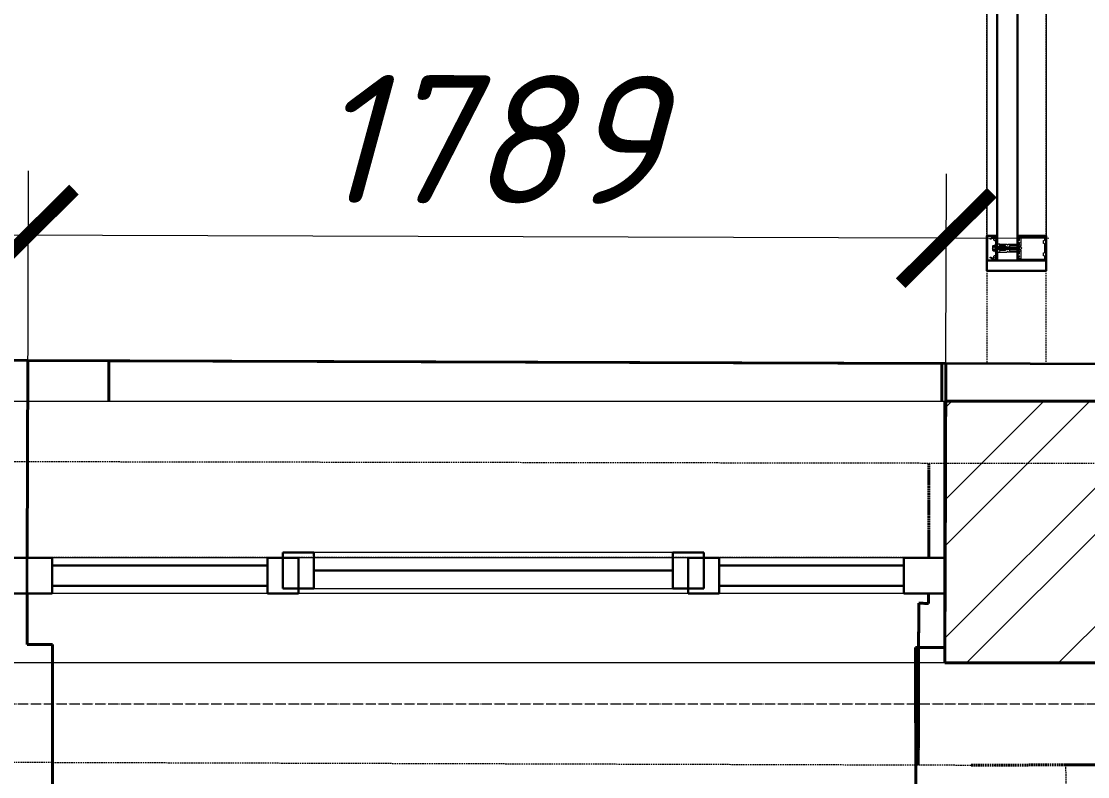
# Model space of a CAD drawing. Header units: millimetres. Extents: x 749182 to 2267578, y 70462 to 311449.
# Drawn here: x 1986673 to 1988751, y 77581 to 79054 of the extents above; entities that cross this region are included whole.
import ezdxf
from ezdxf import colors
from ezdxf.entities.mleader import LeaderData, LeaderLine
from ezdxf.math import Vec2, Vec3

# ---------------------------------------------------------------- set-up
doc = ezdxf.new("R2010")
doc.units = ezdxf.units.MM
for name, pattern in [('ADSK_Линия сетки', [25, 20, -2.5, 0, -2.5]), ('ADSK_Сверху', [4.5, 3, -1.5]), ('осеваяX2', [4, 2.5, -0.5, 0.5, -0.5])]:
    doc.linetypes.add(name, pattern=pattern)
doc.layers.get('Defpoints').update_dxf_attribs({"color": 255})
for name, color, linetype, lineweight in [('_ Окна', 7, 'Continuous', 30), ('Витраж', 7, 'Continuous', 9), ('Окна', 7, 'Continuous', 18), ('Оси', 165, 'осеваяX2', 13), ('Панели витража', 7, 'Continuous', 9), ('Перекрытие', 7, 'Continuous', 18), ('Размер', 7, 'Continuous', 13), ('размеры', 7, 'Continuous', 9), ('Стены', 184, 'Continuous', 40), ('Стены внутренние', 7, 'Continuous', 18), ('Стены наружные', 7, 'Continuous', 18), ('Стены разрез', 7, 'Continuous', 35), ('Узлы', 7, 'Continuous', 18)]:
    doc.layers.add(name, color=color, linetype=linetype, lineweight=lineweight)
doc.styles.add('GOST 2.304_new', font='isocpeur.ttf', dxfattribs={"width": 0.9, "oblique": 15})
doc.styles.add('М2', font='isocpeui.ttf')
doc.dimstyles.new('SPDS 1_100', dxfattribs={"dimscale": 100, "dimtxt": 2.5, "dimasz": 1.77, "dimexe": 1.25, "dimexo": 0.625, "dimtad": 1, "dimdec": 0, "dimrnd": 0.001, "dimzin": 9, "dimtxsty": 'М2', "dimblk": 'ARCHTICK', "dimcen": 2.5, "dimdle": 2, "dimclrt": 256, "dimadec": 0, "dimazin": 2, "dimtfac": 0.75, "dimtdec": 0, "dimtmove": 1, "dimatfit": 3, "dimfxl": 0, "dimtolj": 1, "dimlwd": 9, "dimlwe": 9, "dimarcsym": 0})

# ---------------------------------------------------------------- blocks, each defined once
blk = doc.blocks.new('Существующие стены 2 этаж - Существующие стены 2 этаж-699583-01 План 1-го этажа маркировочный')
at = {"layer": 'Стены', "color": 254, "linetype": 'ADSK_Сверху', "true_color": 0xe8c5d7}
for p, q in [((30221.5, 2575.4), (30221.2, 2442.4)), ((30221.2, 2442.4), (30221.5, 2575.4)), ((30221.2, 2442.4), (30221.1, 2391.5)), ((30221.1, 2391.5), (30221.2, 2442.4)), ((30220.9, 2321.5), (30220.9, 2302.4)), ((30220.9, 2302.4), (30220.9, 2321.5)), ((30201.7, 2302.5), (30200.8, 1987.4)), ((30200.8, 1987.4), (30201.7, 2302.5)), ((30220.9, 2302.4), (30201.7, 2302.5)), ((30201.7, 2302.5), (30220.9, 2302.4)), ((30304, 1987.1), (30487.9, 1987.3)), ((33332.4, 1989.4), (30487.9, 1987.3)), ((30487.9, 1987.3), (31288.9, 1987.9))]:
    blk.add_line(p, q, dxfattribs=at)
blk = doc.blocks.new('Прямоугольный импост - 70х20_60мм-1427697-01 План 1-го этажа маркировочный')
at = {"layer": 'Витраж', "color": 253, "linetype": 'ADSK_Сверху', "true_color": 0xaaaaaa}
for p, q in [((39699.9, 2391.5), (39699.9, 2321.5)), ((39779.9, 2391.5), (39699.9, 2391.5)), ((40229.9, 2391.5), (40199.9, 2391.5)), ((39779.9, 2321.5), (39699.9, 2321.5)), ((40229.9, 2321.5), (40199.9, 2321.5))]:
    blk.add_line(p, q, dxfattribs=at)
blk = doc.blocks.new('Прямоугольный импост - 70х20_60мм-1424711-01 План 1-го этажа маркировочный')
at = {"layer": 'Витраж', "color": 253, "linetype": 'ADSK_Сверху', "true_color": 0xaaaaaa}
for p, q in [((-80, 35), (0, 35)), ((0, 35), (0, -35)), ((0, -35), (-80, -35))]:
    blk.add_line(p, q, dxfattribs=at)
blk = doc.blocks.new('Прямоугольный импост - 70х20_60мм-1424712-01 План 1-го этажа маркировочный')
at = {"layer": 'Витраж', "color": 253, "linetype": 'ADSK_Сверху', "true_color": 0xaaaaaa}
for p, q in [((0, 35), (-80, 35)), ((0, -35), (0, 35)), ((-80, -35), (0, -35))]:
    blk.add_line(p, q, dxfattribs=at)
blk = doc.blocks.new('Прямоугольный импост - 70х20_60мм-1329426-01 План 1-го этажа маркировочный')
at = {"layer": 'Витраж', "color": 253, "linetype": 'ADSK_Сверху', "true_color": 0xaaaaaa}
for p, q in [((40259.9, 2391.5), (40229.9, 2391.5)), ((41049.9, 2391.5), (41019.9, 2391.5)), ((40259.9, 2321.5), (40229.9, 2321.5)), ((41049.9, 2321.5), (41019.9, 2321.5))]:
    blk.add_line(p, q, dxfattribs=at)
blk = doc.blocks.new('Прямоугольный импост - 70х20_60мм-1225113-01 План 1-го этажа маркировочный')
at = {"layer": 'Витраж', "color": 253, "linetype": 'ADSK_Сверху', "true_color": 0xaaaaaa}
for p, q in [((-6006, 10091.9), (-6006, 10121.9)), ((-5936, 10091.9), (-5936, 10121.9)), ((-6006, 9651.9), (-6006, 9731.9)), ((-5936, 9651.9), (-5936, 9731.9)), ((-6006, 9651.9), (-5936, 9651.9))]:
    blk.add_line(p, q, dxfattribs=at)
blk = doc.blocks.new('Прямоугольный импост - 70х60мм-1424709-01 План 1-го этажа маркировочный')
at = {"layer": 'Витраж', "color": 253, "linetype": 'ADSK_Сверху', "true_color": 0xaaaaaa}
for p, q in [((-30, 35), (30, 35)), ((30, -35), (-30, -35))]:
    blk.add_line(p, q, dxfattribs=at)
blk = doc.blocks.new('Прямоугольный импост - 70х60мм-1427699-01 План 1-го этажа маркировочный')
at = {"layer": 'Витраж', "color": 253, "linetype": 'ADSK_Сверху', "true_color": 0xaaaaaa}
for p, q in [((39779.9, 2391.5), (39779.9, 2321.5)), ((40199.9, 2391.5), (39779.9, 2391.5)), ((40199.9, 2321.5), (40199.9, 2391.5)), ((40199.9, 2321.5), (39779.9, 2321.5))]:
    blk.add_line(p, q, dxfattribs=at)
blk = doc.blocks.new('Прямоугольный импост - 70х60мм-1225009-01 План 1-го этажа маркировочный')
at = {"layer": 'Витраж', "color": 253, "linetype": 'ADSK_Сверху', "true_color": 0xaaaaaa}
for p, q in [((-5936, 11391.9), (-6006, 11391.9)), ((-6006, 11031.9), (-6006, 11391.9)), ((-5936, 11031.9), (-5936, 11391.9)), ((-6006, 11031.9), (-5936, 11031.9))]:
    blk.add_line(p, q, dxfattribs=at)
blk = doc.blocks.new('Прямоугольный импост - 70х60мм-1329428-01 План 1-го этажа маркировочный')
at = {"layer": 'Витраж', "color": 253, "linetype": 'ADSK_Сверху', "true_color": 0xaaaaaa}
for p, q in [((40259.9, 2391.5), (40259.9, 2321.5)), ((41019.9, 2391.5), (40259.9, 2391.5)), ((41019.9, 2321.5), (41019.9, 2391.5)), ((41019.9, 2321.5), (40259.9, 2321.5))]:
    blk.add_line(p, q, dxfattribs=at)
blk = doc.blocks.new('Прямоугольный импост - Зазор 20х116мм-1858198-01 План 1-го этажа маркировочный')
at = {"layer": 'Витраж', "color": 253, "linetype": 'ADSK_Сверху', "true_color": 0xaaaaaa}
for p, q in [((30334.2, 2995), (30334.2, 4839.3)), ((30450.2, 2995), (30450.2, 4839.3))]:
    blk.add_line(p, q, dxfattribs=at)
blk = doc.blocks.new('Прямоугольный импост - Зазор 20х116мм-1858181-01 План 1-го этажа маркировочный')
at = {"layer": 'Витраж', "color": 253, "linetype": 'ADSK_Сверху', "true_color": 0xaaaaaa}
for p, q in [((19060.8, 6460.3), (18944.8, 6460.3)), ((18944.8, 6460.3), (18944.8, 6416.3)), ((19060.8, 6460.3), (19060.8, 6416.3))]:
    blk.add_line(p, q, dxfattribs=at)
blk = doc.blocks.new('Существующие стены 1 эт - Существующие стены 1 эт-653793-01 План 1-го этажа маркировочный')
at = {"layer": 'Стены'}
for p, q in [((28465.8, 2775.9), (28464.5, 2391.5)), ((28465.8, 2775.9), (30254.5, 2769.9)), ((28623.4, 2696.5), (28623.6, 2775.4)), ((28623.6, 2775.4), (28623.4, 2696.5)), ((30246.7, 2769.9), (28623.6, 2775.4)), ((28623.6, 2775.4), (30246.7, 2769.9)), ((30246.7, 2769.9), (30246.4, 2696.5)), ((30246.4, 2696.5), (30246.7, 2769.9)), ((30254.3, 2696.5), (30254.5, 2769.9)), ((28464.3, 2321.5), (28463.9, 2222.2)), ((28463.9, 2222.2), (28513.3, 2222)), ((28513.3, 2222), (28513.6, 1922.7)), ((30195.8, 1921.6), (30195.4, 2216.4)), ((30195.4, 2216.4), (30252.7, 2216.2))]:
    blk.add_line(p, q, dxfattribs=at)
at = {"layer": 'Стены разрез'}
for p, q in [((28465.8, 2775.9), (27452.4, 2779.3)), ((28464.4, 2362.2), (28465.8, 2775.9)), ((30254.5, 2769.9), (30253.1, 2356.2)), ((31277.5, 2766.5), (30254.5, 2769.9)), ((28463.9, 2222.2), (28464.4, 2362.2)), ((30253.1, 2356.2), (30252.7, 2216.2)), ((28513.3, 2222), (28463.9, 2222.2)), ((28513.6, 1922.7), (28513.3, 2222)), ((30252.7, 2216.2), (30195.4, 2216.4)), ((30195.4, 2216.4), (30195.8, 1921.6))]:
    blk.add_line(p, q, dxfattribs=at)
blk = doc.blocks.new('Системная панель - _AR_Стекло_40мм_привязка по центру-V178-01 План 1-го этажа маркировочный')
at = {"layer": 'Панели витража', "lineweight": 30}
for p, q in [((180, 20), (-180, 20)), ((-180, 20), (-180, -20)), ((180, -20), (180, 20)), ((-180, -20), (180, -20))]:
    blk.add_line(p, q, dxfattribs=at)
blk = doc.blocks.new('Прямоугольный импост - 70х20_60мм-V179-01 План 1-го этажа маркировочный')
at = {"layer": 'Витраж', "lineweight": 30}
for p, q in [((-80, 35), (0, 35)), ((-80, -35), (-80, 35)), ((0, 35), (0, -35)), ((0, -35), (-80, -35))]:
    blk.add_line(p, q, dxfattribs=at)
blk = doc.blocks.new('Прямоугольный импост - 70х20_60мм-V180-01 План 1-го этажа маркировочный')
at = {"layer": 'Витраж', "lineweight": 30}
for p, q in [((0, 35), (-80, 35)), ((-80, 35), (-80, -35)), ((0, -35), (0, 35)), ((-80, -35), (0, -35))]:
    blk.add_line(p, q, dxfattribs=at)
blk = doc.blocks.new('Системная панель - _AR_Стекло_40мм_привязка по центру-1427701-01 План 1-го этажа маркировочный')
at = {"layer": 'Панели витража', "lineweight": 30}
for p, q in [((210, 20), (-210, 20)), ((-210, 20), (-210, -20)), ((210, -20), (210, 20)), ((-210, -20), (210, -20))]:
    blk.add_line(p, q, dxfattribs=at)
blk = doc.blocks.new('Витраж-тент со смещением вовне - 60мм 30 сдвиг-1466956-01 План 1-го этажа маркировочный')
at = {"layer": '_ Окна'}
for p, q in [((-410, 25), (-410, -45)), ((-410, 25), (-350, 25)), ((-410, -45), (-410, 25)), ((-350, 25), (-350, -45)), ((410, 25), (350, 25)), ((350, 25), (350, -45)), ((410, -45), (410, 25)), ((410, -45), (410, 25)), ((-350, -10), (350, -10)), ((-350, -45), (-410, -45)), ((350, -45), (410, -45))]:
    blk.add_line(p, q, dxfattribs=at)
at = {"layer": 'Окна'}
for p, q in [((350, 25), (-350, 25)), ((-350, -45), (350, -45))]:
    blk.add_line(p, q, dxfattribs=at)
blk = doc.blocks.new('Прямоугольный импост - 70х60мм-V40-01 План 1-го этажа маркировочный')
at = {"layer": 'Витраж'}
for p, q in [((-6006, 9731.9), (-6006, 10091.9)), ((-5936, 10091.9), (-5936, 9731.9))]:
    blk.add_line(p, q, dxfattribs=at)
blk = doc.blocks.new('Прямоугольный импост - 70х60мм-V181-01 План 1-го этажа маркировочный')
at = {"layer": 'Витраж'}
for p, q in [((39779.9, 2391.5), (40199.9, 2391.5)), ((40199.9, 2321.5), (39779.9, 2321.5))]:
    blk.add_line(p, q, dxfattribs=at)
blk = doc.blocks.new('Прямоугольный импост - 70х60мм-V182-01 План 1-го этажа маркировочный')
at = {"layer": 'Витраж', "lineweight": 30}
for p, q in [((-30, 35), (30, 35)), ((-30, -35), (-30, 35)), ((30, 35), (30, -35)), ((30, -35), (-30, -35))]:
    blk.add_line(p, q, dxfattribs=at)
blk = doc.blocks.new('Прямоугольный импост - 70х60мм-V183-01 План 1-го этажа маркировочный')
at = {"layer": 'Витраж'}
for p, q in [((40259.9, 2391.5), (41019.9, 2391.5)), ((41019.9, 2321.5), (40259.9, 2321.5))]:
    blk.add_line(p, q, dxfattribs=at)
blk = doc.blocks.new('Системная панель - ADSK_Cтеклопакет_40мм-1858221-01 План 1-го этажа маркировочный')
at = {"layer": 'Панели витража', "lineweight": 30}
for p, q in [((11.90625, 20), (-11.90625, 20)), ((-11.90625, 20), (-11.90625, -20)), ((11.90625, -20), (11.90625, 20)), ((-11.90625, -20), (11.90625, -20))]:
    blk.add_line(p, q, dxfattribs=at)
blk = doc.blocks.new('Прямоугольный импост - Зазор 20х116мм-1858224-01 План 1-го этажа маркировочный')
at = {"layer": 'Витраж', "lineweight": 30}
for p, q in [((0, 76), (-20, 76)), ((-20, 76), (-20, -40)), ((0, -40), (0, 76)), ((-20, -40), (0, -40))]:
    blk.add_line(p, q, dxfattribs=at)
blk = doc.blocks.new('Системная панель - ADSK_Cтеклопакет_40мм-1858229-01 План 1-го этажа маркировочный')
at = {"layer": 'Панели витража', "lineweight": 30}
for p, q in [((922, 20), (-922, 20)), ((-922, 20), (-922, -20)), ((922, -20), (922, 20)), ((-922, -20), (922, -20))]:
    blk.add_line(p, q, dxfattribs=at)
blk = doc.blocks.new('Прямоугольный импост - 48х116мм-1841680-01 План 1-го этажа маркировочный')
at = {"layer": 'Витраж'}
for p, q in [((30334.2, 4815.3), (30334.2, 3019)), ((30450.2, 4815.3), (30450.2, 3019))]:
    blk.add_line(p, q, dxfattribs=at)
blk = doc.blocks.new('Прямоугольный импост - 48х116-1503859-01 План 1-го этажа маркировочный')
at = {"layer": 'Узлы'}
for p, q in [((-24, 76.5), (-24, 20.5)), ((24, 76.5), (-24, 76.5)), ((-21.5, 23), (-21.5, 74)), ((-21.5, 74), (-16.6, 74)), ((-15.1, 72.4), (-15.1, 70.9)), ((-15.1, 70.9), (-9.2, 70.9)), ((-9.2, 70.9), (-9.2, 72.4)), ((-7.6, 74), (7.6, 74)), ((9.2, 72.4), (9.2, 70.9)), ((9.2, 70.9), (15.1, 70.9)), ((15.1, 70.9), (15.1, 72.4)), ((16.6, 74), (21.5, 74)), ((21.5, 74), (21.5, 23)), ((24, 20.5), (24, 76.5)), ((-21, 23), (-21.5, 23)), ((-21, 26.1), (-21, 23)), ((-4.1, 26.8), (-20.2, 26.8)), ((-17.2, 24.3), (-15.8, 24.3)), ((-11, 21.3), (-11, 23.5)), ((-10.5, 24.3), (-10.5, 22.4)), ((-10.2, 24.3), (-5.9, 24.3)), ((-9.7, 21.7), (-8, 21.7)), ((-8, 21.7), (-8, 2.5)), ((-5.4, 5.1), (-5.4, 22.8)), ((-5.1, 23.5), (-5.1, 21.3)), ((-2.6, 23.8), (-2.6, 25.3)), ((2.6, 23.8), (-2.6, 23.8)), ((-0.8, 20.5), (0, 21.3)), ((0, 21.3), (0.8, 20.5)), ((2.6, 25.3), (2.6, 23.8)), ((20.2, 26.8), (4.1, 26.8)), ((5.1, 21.3), (5.1, 23.5)), ((5.4, 22.8), (5.4, 5.1)), ((5.9, 24.3), (10.2, 24.3)), ((8, 2.5), (8, 21.7)), ((8, 21.7), (9.7, 21.7)), ((10.5, 22.4), (10.5, 24.3)), ((11, 23.5), (11, 21.3)), ((15.8, 24.3), (17.2, 24.3)), ((21, 23), (21, 26.1)), ((21.5, 23), (21, 23)), ((-24, 20.5), (-18.1, 20.5)), ((-15, 20.5), (-11.8, 20.5)), ((-8, -14.1), (-8, 0)), ((-7.7, 2.2), (-6.7, 2.2)), ((-6.7, 0.3), (-7.7, 0.3)), ((-6.4, 2), (-6.4, 0.6)), ((-3.5, 5.1), (-5.4, 5.1)), ((-4.3, 20.5), (-0.8, 20.5)), ((-2.5, -1.3), (-1.1, 4.3)), ((0.8, 20.5), (4.3, 20.5)), ((1.1, 4.3), (2.5, -1.3)), ((5.4, 5.1), (3.5, 5.1)), ((6.4, 0.6), (6.4, 2)), ((6.7, 2.2), (7.7, 2.2)), ((7.7, 0.3), (6.7, 0.3)), ((8, -14.1), (8, 0)), ((11.8, 20.5), (15, 20.5)), ((18.1, 20.5), (24, 20.5)), ((-24, -20), (-24, -24.7)), ((-21.4, -19.5), (-23.5, -19.5)), ((-5.7, -19.5), (-17.4, -19.5)), ((-6.9, -14.1), (-8, -14.1)), ((-6.9, -14.1), (-6.6, -14.5)), ((-6.6, -14.5), (-6.2, -14.1)), ((-6.2, -14.1), (-4.3, -14.1)), ((-5.3, -19.1), (-5.7, -19.5)), ((-5, -19.5), (-5.3, -19.1)), ((5, -19.5), (-5, -19.5)), ((-2.4, -0.9), (-4.9, -3.8)), ((-4.9, -3.8), (-4.9, -14.1)), ((-4.9, -3.8), (4.9, -3.8)), ((-4.3, -14.1), (-3.9, -14.5)), ((-3.9, -14.5), (-3.6, -14.1)), ((-3.6, -14.1), (-2.5, -14.1)), ((-2.5, -14.1), (-2.5, -1.1)), ((2.4, -0.9), (-2.4, -0.9)), ((4.9, -3.8), (2.4, -0.9)), ((2.5, -1.3), (2.5, -14.1)), ((2.5, -14.1), (3.6, -14.1)), ((3.6, -14.1), (3.9, -14.5)), ((3.9, -14.5), (4.3, -14.1)), ((4.3, -14.1), (6.2, -14.1)), ((4.9, -3.8), (4.9, -14.1)), ((5.3, -19.1), (5, -19.5)), ((5.7, -19.5), (5.3, -19.1)), ((17.4, -19.5), (5.7, -19.5)), ((6.2, -14.1), (6.6, -14.5)), ((6.6, -14.5), (6.9, -14.1)), ((8, -14.1), (6.9, -14.1)), ((23.5, -19.5), (21.4, -19.5)), ((24, -24.7), (24, -20)), ((-24, -27.3), (-24, -39.5)), ((-24, -39.5), (24, -39.5)), ((-23.2, -25.5), (-22.2, -25.5)), ((-22.7, -38.2), (-22.7, -27.8)), ((-22.7, -27.8), (-22, -27.8)), ((-7.4, -38.2), (-22.7, -38.2)), ((-22, -25.7), (-22.5, -25.7)), ((-21.8, -28), (-19.1, -32.6)), ((-18.3, -23.3), (-20.5, -23.3)), ((-18.9, -28.9), (-18.9, -25.5)), ((-18.9, -25.5), (-16, -25.5)), ((-17.4, -31.6), (-18.9, -28.9)), ((-14.5, -24), (-14.5, -22)), ((-14.5, -22), (-8.3, -22)), ((-8.3, -22), (-7.6, -22.7)), ((-0.4, -22.7), (-7.6, -22.7)), ((0, -38), (-7.4, -38.2)), ((-0.4, -22.7), (0, -22.3)), ((0, -22.3), (0.4, -22.7)), ((15.9, -38.2), (0, -38)), ((7.6, -22.7), (0.4, -22.7)), ((7.6, -22.7), (8.3, -22)), ((8.3, -22), (14.5, -22)), ((14.5, -22), (14.5, -24)), ((22.7, -38.2), (15.9, -38.2)), ((16, -25.5), (18.9, -25.5)), ((17, -22), (17, -21.8)), ((18.9, -28.9), (17.4, -31.6)), ((20.5, -23.3), (18.3, -23.3)), ((18.9, -25.5), (18.9, -28.9)), ((19.1, -32.6), (21.8, -28)), ((21.8, -21.8), (21.8, -22)), ((22.5, -25.7), (22, -25.7)), ((22, -27.8), (22.7, -27.8)), ((22.2, -25.5), (23.2, -25.5)), ((22.7, -27.8), (22.7, -38.2)), ((24, -39.5), (24, -27.3))]:
    blk.add_line(p, q, dxfattribs=at)
at = {"layer": 'Узлы', "lineweight": 9}
for p, q in [((0, 28.9), (-2.4, 26.5)), ((-2.4, 26.5), (-2.4, -0.9)), ((2.4, 26.5), (0, 28.9)), ((2.4, -0.9), (2.4, 26.5)), ((-8, -19.5), (-8, -14.1)), ((-2.5, -14.1), (-2.5, -19.5)), ((2.5, -14.1), (2.5, -19.5)), ((8, -14.1), (8, -19.5)), ((-6.3, -23.7), (-6.3, -22.7)), ((6.4, -23.7), (-6.3, -23.7)), ((-5.2, -27.2), (-5.2, -23.7)), ((-5.1, -27.3), (5.1, -27.3)), ((3.9, -28.1), (-3.9, -28.1)), ((-2.6, -27.2), (-2.6, -23.7)), ((2.6, -27.2), (2.6, -23.7)), ((5.2, -27.2), (5.2, -23.7)), ((6.4, -22.7), (6.4, -23.7))]:
    blk.add_line(p, q, dxfattribs=at)
at = {"layer": 'Узлы'}
for centre, radius, start, end in [((-16.6, 72.4), 1.52, 0, 90), ((-7.6, 72.4), 1.52, 90, 180), ((7.6, 72.4), 1.52, 0, 90), ((16.6, 72.4), 1.52, 90, 180), ((-20.2, 26.1), 0.762, 90, 180), ((-17.2, 23), 1.27, 90, 180), ((-16.2, 22.8), 2.29, 180, 225.1897), ((-18.1, 20.9), 0.381, 270, 45.1897), ((-15.8, 23), 1.27, 0, 90), ((-15, 20.9), 0.381, 134.8103, 270), ((-16.9, 22.8), 2.29, 314.8103, 0), ((-11.8, 21.3), 0.762, 270, 0), ((-10.2, 23.5), 0.762, 90, 180), ((-9.7, 22.4), 0.762, 180, 270), ((-6.9, 22.8), 1.52, 360, 90), ((-5.9, 23.5), 0.762, 0, 90), ((-4.3, 21.3), 0.762, 180, 270), ((-4.1, 25.3), 1.52, 360, 90), ((4.1, 25.3), 1.52, 90, 180), ((4.3, 21.3), 0.762, 270, 0), ((5.9, 23.5), 0.762, 90, 180), ((6.9, 22.8), 1.52, 90, 180), ((9.7, 22.4), 0.762, 270, 0), ((10.2, 23.5), 0.762, 0, 90), ((11.8, 21.3), 0.762, 180, 270), ((15.8, 23), 1.27, 90, 180), ((16.9, 22.8), 2.29, 180, 225.1897), ((15, 20.9), 0.381, 270, 45.1897), ((17.2, 23), 1.27, 0, 90), ((18.1, 20.9), 0.381, 134.8103, 270), ((16.2, 22.8), 2.29, 314.8103, 0), ((20.2, 26.1), 0.762, 0, 90), ((-7.7, 2.5), 0.254, 180, 270), ((-7.7, 0), 0.254, 90, 180), ((-6.7, 2), 0.254, 360, 90), ((-6.7, 0.6), 0.254, 270, 360), ((0, 4), 3.63, 17.5064, 162.4936), ((0, 4), 1.09, 15, 165), ((6.7, 2), 0.254, 90, 180), ((6.7, 0.6), 0.254, 180, 270), ((7.7, 2.5), 0.254, 270, 0), ((7.7, 0), 0.254, 0, 90), ((-23.5, -20), 0.508, 90, 180), ((-19.5, -21.8), 2.29, 134.8103, 180), ((-21.4, -19.9), 0.381, 314.8103, 90), ((-17.4, -19.9), 0.381, 90, 225.1897), ((-19.3, -21.8), 2.29, 0, 45.1897), ((19.3, -21.8), 2.29, 134.8103, 180), ((17.4, -19.9), 0.381, 314.8103, 90), ((21.4, -19.9), 0.381, 90, 225.1897), ((19.5, -21.8), 2.29, 0, 45.1897), ((23.5, -20), 0.508, 0, 90), ((-23.2, -24.7), 0.762, 180, 270), ((-22.5, -27.3), 1.52, 90, 180), ((-22.2, -26.8), 1.27, 288.6629, 90), ((-22, -26.8), 1.02, 270, 90), ((-20.5, -22), 1.27, 180, 270), ((-18.3, -32.1), 1.02, 210, 30), ((-18.3, -22), 1.27, 270, 0), ((-16, -24), 1.52, 270, 0), ((16, -24), 1.52, 180, 270), ((18.3, -22), 1.27, 180, 270), ((18.3, -32.1), 1.02, 150, 330), ((20.5, -22), 1.27, 270, 0), ((22.2, -26.8), 1.27, 90, 251.3371), ((22, -26.8), 1.02, 90, 270), ((22.5, -27.3), 1.52, 360, 90), ((23.2, -24.7), 0.762, 270, 0)]:
    blk.add_arc(centre, radius, start, end, dxfattribs=at)
at = {"layer": 'Узлы', "lineweight": 9}
for centre, radius, start, end in [((-3.9, -26.7), 1.38, 200.9416, 339.0732), ((0, -23.9), 4.19, 234.2873, 305.7127), ((3.9, -26.7), 1.38, 200.9416, 339.0732)]:
    blk.add_arc(centre, radius, start, end, dxfattribs=at)
blk = doc.blocks.new('Прямоугольный импост - 48х116мм-1858199-01 План 1-го этажа маркировочный')
at = {"layer": 'Витраж', "lineweight": 30}
for p, q in [((-24, 20), (-24, 76)), ((-24, 76), (24, 76)), ((24, 76), (24, 20)), ((-0.1875, 20), (-24, 20)), ((-0.1875, -20), (-0.1875, 20)), ((24, 20), (0.1875, 20)), ((0.1875, 20), (0.1875, -20)), ((-24, -40), (-24, -20)), ((-24, -20), (-0.1875, -20)), ((0.1875, -20), (24, -20)), ((24, -20), (24, -40)), ((24, -40), (-24, -40))]:
    blk.add_line(p, q, dxfattribs=at)
blk = doc.blocks.new('_ArchTick')
at = {"color": 0, "linetype": 'ByBlock', "const_width": 0.15}
blk.add_lwpolyline([(-0.5, -0.5), (0.5, 0.5)], dxfattribs=at)
blk = doc.blocks.new('*D2801')
at = {"layer": 'Defpoints', "color": 0, "lineweight": 20, "transparency": 16777216}
for p in [(1988475.6, 78631.6), (1986684.6, 77978.8), (1988473.4, 77972.8)]:
    blk.add_point(p, dxfattribs=at)
at = {"layer": 'размеры', "color": 0, "lineweight": 9, "transparency": 16777216}
for p, q in [((1986684.8, 78041.3), (1986687.3, 78762.6)), ((1988473.6, 78035.3), (1988476, 78756.6)), ((1986486.9, 78638.3), (1988675.6, 78630.9))]:
    blk.add_line(p, q, dxfattribs=at)
at = {"layer": 'размеры', "color": 0, "lineweight": 9, "transparency": 16777216, "xscale": 177, "yscale": 177, "zscale": 177}
for p, rotation in [((1986686.8, 78637.6), 179.8074300977583), ((1988475.6, 78631.6), 359.8074300977582)]:
    blk.add_blockref('_ArchTick', p, dxfattribs=dict(at, rotation=rotation))
at = {"layer": 'размеры', "lineweight": 20, "transparency": 16777216, "insert": (1987581.8, 78823.7), "char_height": 250, "width": 560.473, "attachment_point": 5, "rotation": 359.8074, "style": 'М2'}
blk.add_mtext('\\A1;1789', dxfattribs=at)
blk = doc.blocks.new('_DotSmall')
at = {"color": 0, "linetype": 'ByBlock', "lineweight": 35, "const_width": 0.5}
blk.add_lwpolyline([(-0.0625, 0, 1), (0.0625, 0, 1)], format="xyb", close=True, dxfattribs=at)

msp = doc.modelspace()

# ---------------------------------------------------------------- hatches: boundary and pattern name
at = {"layer": 'Стены наружные', "lineweight": 9}
h = msp.add_hatch(dxfattribs=at)
h.set_pattern_fill('FP_3', color=256, angle=45, style=0, pattern_type=2)
h.set_pattern_definition([(45, (1958220.23, 75616.62), (-134.7038, 134.7038), []), (45, (1958310.03, 75616.62), (-134.7038, 134.7038), [])])
h.paths.add_polyline_path([(1997920.1582, 77803.0968), (1997920.1582, 78313.0968), (1996893.0736, 78313.0968), (1996893.9232, 77803.0968), (1997168.1918, 77803.0968)])
h.paths.add_polyline_path([(1999816.9894, 77803.0968), (2000257.1575, 77803.0968), (2000257.1575, 78313.0968), (1999740.1582, 78313.0968), (1999741.0091, 77803.0968)])
h.paths.add_polyline_path([(1994778.2715, 77803.0968), (1995073.0736, 77803.0968), (1995073.0736, 78313.0968), (1994083.7587, 78313.0968), (1994084.9018, 77803.0968)])
h.paths.add_polyline_path([(1991276.1993, 77803.0968), (1992263.7587, 77803.0968), (1992263.7587, 78313.0968), (1991276.1993, 78313.0968), (1991276.1993, 77820.3638)])
h.paths.add_polyline_path([(1989456.1993, 77803.0968), (1989456.1993, 78313.0968), (1988472.8923, 78313.0968), (1988472.8923, 77803.0968), (1989365.0544, 77803.0968)])
h.paths.add_polyline_path([(1986578.2196, 77803.0968), (1986652.8923, 77803.0968), (1986652.8923, 78313.0968), (1985672.6592, 78313.0968), (1985672.6592, 77803.0968), (1986400.6592, 77803.0968)])
h.paths.add_polyline_path([(1980284.6592, 77803.0968), (1981012.6592, 77803.0968), (1981012.6592, 78313.0968), (1979983.9558, 78313.0968), (1979984.4263, 77803.0968), (1979985.8124, 77803.0968)])
h.paths.add_polyline_path([(1983972.6592, 77803.0968), (1983972.6592, 78313.0968), (1982712.6592, 78313.0968), (1982712.6592, 77803.0968), (1983791.3848, 77803.0968)])
h.paths.add_polyline_path([(1977137.8829, 77803.0968), (1978163.9558, 77803.0968), (1978163.9558, 78313.0968), (1977137.8829, 78313.0968), (1977137.8829, 77855.9721)])
h.paths.add_polyline_path([(1975317.8829, 77803.0968), (1975317.8829, 78313.0968), (1974327.7082, 78313.0968), (1974327.7082, 77803.0968), (1974873.5135, 77803.0968)])
h.paths.add_polyline_path([(1972507.7082, 77803.0968), (1972507.7082, 78313.0968), (1971531.089, 78313.0968), (1971531.089, 77803.0968)])
h.paths.add_polyline_path([(1969711.0878, 77803.0968), (1969710.802, 78313.0968), (1968736.0968, 78313.0968), (1968736.0968, 77803.0968), (1969710.802, 77803.0968)])
h.paths.add_polyline_path([(1966493.2232, 77803.0968), (1966916.0968, 77803.0968), (1966916.0968, 78313.0968), (1966493.2232, 78312.7241), (1966493.2232, 77870.9527)])

# ---------------------------------------------------------------- linework, layer by layer
at = {"layer": 'Оси', "linetype": 'ADSK_Линия сетки'}
msp.add_line((1947134.001, 77723.407), (2009148.6289, 77723.407), dxfattribs=at)
at = {"layer": 'Перекрытие', "linetype": 'ADSK_Сверху'}
for p, q in [((1991927.4321, 78186.207), (1980728.5163, 78204.8868)), ((1986567.6592, 77609.5409), (1988524.1996, 77603.7503)), ((1988524.1996, 77603.7503), (1988708.1148, 77603.8852)), ((1988708.1148, 77603.8852), (1988740.6666, 74100.0354))]:
    msp.add_line(p, q, dxfattribs=at)
at = {"layer": 'Стены внутренние', "color": 253, "linetype": 'ADSK_Сверху', "true_color": 0xaaaaaa}
for p, q in [((1988554.4274, 78567.6273), (1988554.4274, 78385.2112)), ((1988670.4274, 78385.2112), (1988670.4274, 78567.6273)), ((1988670.4274, 78385.2112), (1988554.4274, 78385.2112))]:
    msp.add_line(p, q, dxfattribs=at)
at = {"layer": 'Стены наружные'}
for p, q in [((1986652.8923, 78313.0968), (1988472.8923, 78313.0968)), ((1988472.8923, 77803.0968), (1986652.8923, 77803.0968))]:
    msp.add_line(p, q, dxfattribs=at)
at = {"layer": 'Стены наружные', "lineweight": 40}
for p, q in [((1989456.1993, 78313.0968), (1988472.8923, 78313.0968)), ((1988472.8923, 78313.0968), (1988472.8923, 77803.0968)), ((1988472.8923, 77803.0968), (1989456.1993, 77803.0968))]:
    msp.add_line(p, q, dxfattribs=at)

# ---------------------------------------------------------------- block references
at = {"layer": '_ Окна', "rotation": 180}
msp.add_blockref('Витраж-тент со смещением вовне - 60мм 30 сдвиг-1466956-01 План 1-го этажа маркировочный', (1987592.8923, 77973.0968), dxfattribs=at)
at = {"layer": 'Витраж', "color": 253, "linetype": 'ADSK_Сверху', "true_color": 0xaaaaaa}
for name, p in [('Прямоугольный импост - Зазор 20х116мм-1858198-01 План 1-го этажа маркировочный', (1958220.2258, 75616.6187)), ('Прямоугольный импост - 70х20_60мм-1427697-01 План 1-го этажа маркировочный', (1946952.9599, 75616.6187)), ('Прямоугольный импост - 70х60мм-1427699-01 План 1-го этажа маркировочный', (1946952.9599, 75616.6187)), ('Прямоугольный импост - 70х20_60мм-1329426-01 План 1-го этажа маркировочный', (1946952.9599, 75616.6187)), ('Прямоугольный импост - 70х60мм-1329428-01 План 1-го этажа маркировочный', (1946952.9599, 75616.6187)), ('Прямоугольный импост - 70х20_60мм-1424712-01 План 1-го этажа маркировочный', (1988472.8923, 77973.0968))]:
    msp.add_blockref(name, p, dxfattribs=at)
at = {"layer": 'Витраж'}
for name, p in [('Прямоугольный импост - 48х116мм-1841680-01 План 1-го этажа маркировочный', (1958220.2258, 75616.6187)), ('Прямоугольный импост - 70х60мм-V181-01 План 1-го этажа маркировочный', (1946952.9599, 75616.6187)), ('Прямоугольный импост - 70х60мм-V183-01 План 1-го этажа маркировочный', (1946952.9599, 75616.6187)), ('Прямоугольный импост - 70х20_60мм-V180-01 План 1-го этажа маркировочный', (1988472.8923, 77973.0968))]:
    msp.add_blockref(name, p, dxfattribs=at)
at = {"layer": 'Витраж', "lineweight": 9, "extrusion": (0, 0, -1), "rotation": 90.00000000000007}
msp.add_blockref('Прямоугольный импост - 48х116-1503859-01 План 1-го этажа маркировочный', (-1988593.9288, 78611.6273), dxfattribs=at)
at = {"layer": 'Витраж', "extrusion": (0, 0, -1), "rotation": 90.00000000000007}
msp.add_blockref('Прямоугольный импост - 48х116мм-1858199-01 План 1-го этажа маркировочный', (-1988594.4288, 78611.6273), dxfattribs=at)
at = {"layer": 'Витраж', "color": 253, "linetype": 'ADSK_Сверху', "true_color": 0xaaaaaa}
for name, p, rotation in [('Прямоугольный импост - Зазор 20х116мм-1858181-01 План 1-го этажа маркировочный', (2007615.2738, 85027.9057), 180), ('Прямоугольный импост - 70х20_60мм-1225113-01 План 1-го этажа маркировочный', (1998124.8175, 83944.1389), 89.99999999999987), ('Прямоугольный импост - 70х60мм-1225009-01 План 1-го этажа маркировочный', (1999424.8175, 83944.1389), 89.99999999999974)]:
    msp.add_blockref(name, p, dxfattribs=dict(at, rotation=rotation))
at = {"layer": 'Витраж'}
for name, p, rotation in [('Прямоугольный импост - Зазор 20х116мм-1858224-01 План 1-го этажа маркировочный', (1988594.4288, 78567.6273), 269.9999999999999), ('Прямоугольный импост - 70х60мм-V40-01 План 1-го этажа маркировочный', (1998124.8175, 83944.1389), 89.99999999999987)]:
    msp.add_blockref(name, p, dxfattribs=dict(at, rotation=rotation))
at = {"layer": 'Витраж', "color": 253, "linetype": 'ADSK_Сверху', "true_color": 0xaaaaaa, "extrusion": (0, 0, -1)}
for name, p in [('Прямоугольный импост - 70х20_60мм-1424711-01 План 1-го этажа маркировочный', (-1986652.8923, 77973.0968)), ('Прямоугольный импост - 70х60мм-1424709-01 План 1-го этажа маркировочный', (-1987182.8923, 77973.0968)), ('Прямоугольный импост - 70х60мм-1424709-01 План 1-го этажа маркировочный', (-1988002.8923, 77973.0968))]:
    msp.add_blockref(name, p, dxfattribs=at)
at = {"layer": 'Витраж', "extrusion": (0, 0, -1)}
for name, p in [('Прямоугольный импост - 70х20_60мм-V179-01 План 1-го этажа маркировочный', (-1986652.8923, 77973.0968)), ('Прямоугольный импост - 70х60мм-V182-01 План 1-го этажа маркировочный', (-1987182.8923, 77973.0968)), ('Прямоугольный импост - 70х60мм-V182-01 План 1-го этажа маркировочный', (-1988002.8923, 77973.0968))]:
    msp.add_blockref(name, p, dxfattribs=at)
at = {"layer": 'Панели витража'}
for name, p, rotation in [('Системная панель - ADSK_Cтеклопакет_40мм-1858229-01 План 1-го этажа маркировочный', (1988594.4288, 79533.794), 89.99999999999993), ('Системная панель - ADSK_Cтеклопакет_40мм-1858221-01 План 1-го этажа маркировочный', (1988594.4288, 78599.5336), 89.99999999999993), ('Системная панель - _AR_Стекло_40мм_привязка по центру-1427701-01 План 1-го этажа маркировочный', (1986942.8923, 77973.0968), 180), ('Системная панель - _AR_Стекло_40мм_привязка по центру-V178-01 План 1-го этажа маркировочный', (1988212.8923, 77973.0968), 180)]:
    msp.add_blockref(name, p, dxfattribs=dict(at, rotation=rotation))
at = {"layer": 'Стены', "color": 254, "linetype": 'ADSK_Сверху', "true_color": 0xe8c5d7}
msp.add_blockref('Существующие стены 2 этаж - Существующие стены 2 этаж-699583-01 План 1-го этажа маркировочный', (1958220.2258, 75616.6187), dxfattribs=at)
at = {"layer": 'Стены', "color": 243, "true_color": 0xbb5389}
msp.add_blockref('Существующие стены 1 эт - Существующие стены 1 эт-653793-01 План 1-го этажа маркировочный', (1958220.2258, 75616.6187), dxfattribs=at)

# ---------------------------------------------------------------- dimensions: what is measured, and where the dimension line sits
at = {"layer": 'размеры', "lineweight": 20}
dim = msp.add_linear_dim(base=(1988475.5772, 78631.6218), p1=(1986684.6351, 77978.7887), p2=(1988473.3628, 77972.7768), angle=359.8074301, dimstyle='SPDS 1_100', dxfattribs=at)
dim.commit()
dim.dimension.update_dxf_attribs({"geometry": '*D2801', "text_midpoint": (1987581.8489, 78823.7365)})

# ---------------------------------------------------------------- leaders
at = {"layer": 'Размер', "color": 210, "ltscale": 20}
ml = msp.add_multileader_mtext('Standard', dxfattribs=at)
ml.set_content('\\A1;РМ-3', color=210, style='GOST 2.304_new')
ml.set_leader_properties()
ml.set_arrow_properties(name='DOTSMALL')
ml.build(insert=Vec2(0, 0))
ml.multileader.update_dxf_attribs({"text_left_attachment_type": 6, "text_right_attachment_type": 6, "dogleg_length": 1, "arrow_head_size": 100})
ctx = ml.context
ctx.base_point, ctx.char_height, ctx.arrow_head_size, ctx.landing_gap_size, ctx.plane_origin = Vec3(1985402.4525, 79495.4239), 500, 100, 0, Vec3(1963333.235, 222258.2986)
ctx.left_attachment, ctx.right_attachment, ctx.text_align_type = 6, 6, 1
notes = []
notes.append((ctx, [(1, (1, 1, 0), (1985382.4525, 79495.4239), (1, 0), 20, [(0, [(1985238.4744, 78175.1099)], 0, [])])]))
ctx.mtext.insert, ctx.mtext.rotation, ctx.mtext.width, ctx.mtext.alignment, ctx.mtext.flow_direction = Vec3(1986188.9271, 80095.4239), 6.283185307, 1286.674802, 2, 5
for ctx, leaders in notes:
    for number, flags, end, landing, length, lines in leaders:
        leader = LeaderData()
        leader.index, (leader.has_last_leader_line, leader.has_dogleg_vector, leader.attachment_direction) = number, flags
        leader.last_leader_point, leader.dogleg_vector, leader.dogleg_length = Vec3(end), Vec3(landing), length
        for number, points, colour, breaks in lines:
            line = LeaderLine()
            line.index, line.vertices, line.color, line.breaks = number, Vec3.list(points), colors.encode_raw_color(colour), breaks
            leader.lines.append(line)
        ctx.leaders.append(leader)

doc.saveas('drawing.dxf')
